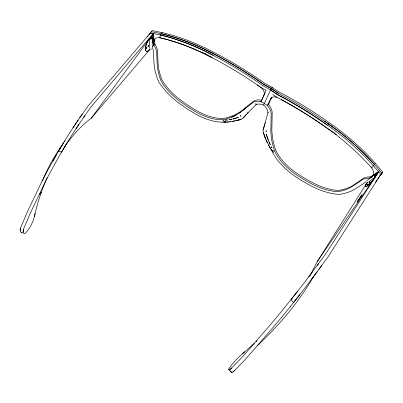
<?xml version="1.0" encoding="UTF-8"?>
<svg xmlns="http://www.w3.org/2000/svg" width="403" height="403" viewBox="0 0 403 403"><rect width="100%" height="100%" fill="white"/><g stroke="black" fill="none" stroke-linecap="round" stroke-linejoin="round"><path stroke-width="0.6" d="M153.412 42.33L153.503 44.874L152.329 46.249M153.427 41.086L153.493 36.728M153.503 44.874L153.543 42.234L153.785 42.345L151.991 44.436M152.122 42.35L153.563 40.668L153.593 38.925L153.835 39.036L152.017 41.171M152.148 39.01L153.614 37.308L153.659 34.3L149.125 39.539A6.932 2.584 -68 0 0 146.929 43.181L146.264 44.929A7.259 2.705 -68 0 0 146.344 51.236M153.785 42.345L153.563 40.668M153.835 39.036L153.614 37.308M149.488 48.017L149.664 39.282L151.961 36.335L149.669 38.99A2.378 1.698 3.4 0 0 152.122 38.265A2.378 1.698 3.4 0 0 151.956 36.335M151.301 38.28L151.009 37.902L151.578 37.832M260.988 101.611L260.817 101.571A12.674 7.984 29.5 0 0 253.079 102.337L239.634 112.986L233.816 116.235L227.745 118.542A32.749 19.797 34 0 1 212.119 118.537A44.698 27.399 34.6 0 1 195.153 111.46L193.858 110.694A112.533 75.855 36.2 0 1 179.929 101.355A51.594 31.847 35.5 0 1 162.444 83.371L160.943 80.64A74.847 47.005 33.4 0 1 157.21 64.535L156.732 54.516A17.918 10.554 40.2 0 0 154.425 46.023L153.901 45.166L153.881 41.383L154.233 40.068A9.974 6.11 39.5 0 1 159.835 37.736L161.588 38.129A136.763 73.603 33 0 1 198.412 50.949L211.651 57.438L204.623 53.523L201.621 52.45M23.132 233.07L20.951 232.254A6.866 3.043 -61.9 0 1 20.195 230.723L20.362 228.32L27.147 212.396L41.041 183.279A173.235 63.649 -64.5 0 1 53.035 160.817C63.644 141.806 75.366 123.404 88.227 105.833L150.329 33.041L153.216 33.59L153.251 35.429M47.161 177.668C41.635 190.06 37.262 202.981 34.517 216.275A18.825 8.131 -67.3 0 1 31.041 225.272L30.119 226.939A18.825 8.131 -67.3 0 1 27.056 231.367L24.88 233.669L23.938 233.402A6.886 3.017 -62 0 1 23.193 231.876L23.369 229.468L30.175 213.499L44.088 184.307A173.582 63.07 -64.5 0 1 56.088 161.774C66.702 142.717 78.414 124.26 91.259 106.624L153.216 33.59L91.274 118.2C80.499 126.26 71.563 136.526 63.971 147.579M225.141 122.059L225.212 121.656L225.05 122.059L222.527 121.892M212.411 57.916L204.593 53.564L198.382 50.995A136.768 73.598 33 0 0 161.558 38.174L159.805 37.776L160.278 34.985L162.097 32.572M20.362 228.32L20.195 230.723M23.369 229.468L23.193 231.876M148.475 45.791C148.47 44.36 147.382 47.181 148.48 46.274C149.08 44.859 148.052 45.841 147.972 46.375M39.791 194.246L41.247 192.533L39.761 194.347M34.517 216.275L35.147 213.525M225.116 121.635C225.62 122.97 231.131 121.298 232.778 121.338C236.4 120.296 240.908 120.396 243.629 117.515M268.121 112.175L263.164 129.842M265.28 122.698L264.967 123.786M264.726 124.613L263.406 129.041M263.35 129.217L262.978 130.431L263.26 132.451L266.136 140.118L269.99 147.684L273.395 152.606M225.564 120.96L226.204 119.278M42.325 180.977C47.846 167.638 54.899 154.898 63.407 143.231M269.093 103.707L267.375 105.601L264.318 103.415L260.963 101.657L266.061 90.373L261.487 87.824L257.31 84.912A208.84 101.722 31.9 0 0 212.441 57.876L212.396 57.851M261.713 100.362L264.665 93.823M267.985 112.971A8.926 5.466 42.6 0 0 263.567 105.072L270.569 89.914L262.907 85.713M267.375 105.601L270.725 98.549L271.783 97.38L268.398 104.473M366.982 182.71L317.458 261.285L310.245 275.224M247.835 112.9L256.55 104.236L255.562 103.626M266.136 140.118L265.975 139.735M313.252 276.982C298.563 302.517 279.188 325.161 257.809 345.321M53.035 160.817L56.269 155.064M331.77 128.219L327.387 125.182A217.65 104.004 37.8 0 0 277.682 94.745L270.529 89.955L272.055 87.335L264.444 83.104A211.59 103.944 31.9 0 0 214.834 52.818L205.983 48.315A139.765 75.824 33 0 0 162.696 32.703L152.138 30.542L150.339 32.89L160.913 35.076A140.118 75.482 33 0 1 204.291 50.778L213.167 55.297A212.084 103.43 31.9 0 1 262.937 85.668M264.182 94.539L264.67 93.698M260.963 101.657L261.587 100.246A12.659 8 29.5 0 0 253.855 101.022L240.4 111.707L234.581 114.971L228.506 117.288A32.703 19.838 34 0 1 212.89 117.308A44.632 27.454 34.6 0 1 195.939 110.246L194.649 109.485A112.346 75.986 36.2 0 1 180.74 100.156A51.519 31.913 35.5 0 1 163.291 82.177L161.799 79.441A74.731 47.101 33.4 0 1 158.097 63.326L157.633 53.297A17.893 10.579 40.2 0 0 155.341 44.798L154.823 43.942L154.742 39M372.921 175.542L373.269 174.947A10.402 6.478 32.3 0 0 371.687 167.93L370.342 166.389M66.717 143.518L61.694 151.976L58.4 151.442L63.553 142.783M65.251 145.916L65.548 145.418M62.193 144.999L62.49 144.506M360.438 196.876L360.861 196.528L360.509 196.775M374.951 175.476L375.455 175.582L375.178 174.952A0.645 0.494 46.9 0 0 374.387 175.063M374.639 175.763A0.645 0.494 46.9 0 0 375.445 175.748A0.645 0.494 46.9 0 0 375.138 174.897L375.007 175.234L374.639 175.078L374.876 175.678L375.047 175.401M365.592 186.493A7.612 1.436 -49 0 0 370.443 182.927L371.752 181.476A7.269 1.37 -49 0 0 374.432 177.884L378.21 171.789L375.893 173.552L375.284 174.539M367.43 182.216L366.438 183.808A7.264 1.37 -49.1 0 0 365.42 186.136L365.712 186.599A7.612 1.436 -49 0 0 370.569 183.027L371.878 181.577A7.269 1.37 -49 0 0 374.558 177.985L378.336 171.89M374.432 175.34L375.661 173.366L373.803 175.3M370.972 177.703L371.873 176.252L373.077 175.335L373.309 175.522M371.863 177.28L373.077 175.335M374.891 176.841L376.714 174.101A2.519 1.914 47 0 0 374.493 174.65A2.519 1.914 47 0 0 374.795 177.179L376.714 174.101M358.66 199.581L359.103 199.354M359.375 198.467C360.957 197.112 358.569 199.213 359.547 198.493L358.932 199.163L359.461 198.79M358.076 200.956L357.411 201.616M359.819 198.231L359.189 198.906M381.46 173.446L327.936 257.003L306.371 286.206L290.402 306.502M379.304 170.837L325.478 254.228L303.832 283.405L283.621 308.814A178.559 34.975 -49 0 1 266.418 329.372C254.379 342.731 243.211 357.184 230.027 369.4A7.189 1.617 -50.1 0 1 228.833 369.672L228.607 369.143L230.471 366.473A19.707 4.226 -45.3 0 1 234.032 362.116L235.377 360.63A19.707 4.226 -45.3 0 1 242.591 353.653L254.273 343.421M76.006 128.774L78.988 124.21M72.953 127.912L78.253 119.978M375.44 182.292L377.213 179.693M377.918 178.65L380.749 174.489M83.698 117.283L84.892 115.535M317.458 261.285L378.598 171.869M79.759 117.772L82.303 114.084M380.059 175.471L381.077 174.741L382.85 172.207L374.866 162.782A143.342 76.676 37.5 0 0 337.759 128.799L329.357 122.739A217.146 104.568 37.8 0 0 279.758 92.448L272.055 87.335M376.311 173.35L376.931 172.469M267.411 105.566L267.532 105.697A12.674 7.758 42.6 0 1 271.164 113.475L270.836 132.33L271.662 139.76L273.315 146.929A33.429 20.029 37.8 0 0 281.868 162.127A45.695 27.832 37.4 0 0 296.417 174.821L297.696 175.668A114.825 77.447 37.3 0 0 312.401 184.231A52.924 32.603 36.5 0 0 335.785 191.556L338.701 191.506A76.041 47.222 38.8 0 0 352.978 186.05L360.826 180.771A18.876 11.314 31.1 0 1 368.634 178.202L369.596 178.237L371.944 176.529L372.871 175.214M369.596 178.237L370.518 176.932L373.843 174.509M375.324 163.311L371.657 167.975M318.753 263.537L317.428 265.33M318.929 269.466L321.715 265.668M147.357 37.081L148.103 36.074M148.843 35.061L150.329 33.041M311.252 279.768L317.262 271.723M153.901 45.166L154.823 43.942M153.845 42.114L154.772 40.889M308.728 276.967L312.189 272.398M64.48 141.821L65.195 140.879M298.275 296.618L298.648 296.14M297.53 291.485L291.092 299.585L293.369 302.774L299.958 294.457M290.608 306.235L286.221 311.62A178.378 35.796 -49.1 0 1 269.058 332.168C257.033 345.507 245.901 359.975 232.712 372.14A7.178 1.657 -50.2 0 1 231.508 372.397L228.662 369.475M366.77 180.826L374.518 174.524M152.5 40.204L153.593 38.925M91.274 118.2L150.178 49.05M152.213 46.662L153.427 45.232L153.372 42.169M149.976 49.005L149.191 49.927A6.927 2.584 -67.9 0 1 147.014 51.408L146.531 51.322M152.002 42.884L153.81 40.779M152.823 43.071L153.543 42.234M152.027 39.544L153.86 37.419M146.657 51.383L146.213 51.181A7.259 2.705 -68 0 1 146.138 44.869L146.793 43.126A6.932 2.589 -68 0 1 148.994 39.479L153.528 34.24M151.301 38.149L151.095 38.386L151.407 38.194M151.679 37.877L151.73 38.345L151.009 37.902M243.211 117.993L247.91 112.82M243.755 117.374L246.777 114.024M270.529 89.955L272.619 87.683M247.351 113.409L248.112 112.603M369.491 182.111L369.032 182.448L369.838 181.557L369.365 182.534L370.009 181.693L369.551 182.035M367.959 184.574L367.501 184.912L368.277 184.005L367.833 184.997L368.453 184.141L368.02 184.493M256.106 341.749L257.023 340.913M371.944 176.529L372.478 176.071M244.792 351.809L242.591 353.653M239.659 113.047L240.42 112.442M242.888 110.477L244.651 109.077M245.089 108.729L245.77 108.19M367.047 183.32L367.989 182.574M368.926 181.829L374.573 177.355M230.027 369.4L231.881 368.01M232.712 372.14L234.571 370.76M371.324 176.67L373.319 175.214M381.827 172.937L382.85 172.207M380.986 174.141L382.009 173.411L374.009 163.981A143.513 76.499 37.5 0 0 336.848 129.947L328.551 123.963M272.493 150.667L272.015 150.782M360.055 197.48L359.975 197.732L360.287 197.319M359.803 197.873L360.589 197.032L360.166 197.611M151.588 48.803L150.833 49.176M234.229 116.049L235.312 115.515M235.851 115.248L236.138 115.102M231.66 117.233L233.715 116.286M255.965 104.442L256.55 104.236M236.41 120.578L241.19 119.278M237.609 120.265L239.13 119.867M235.815 120.709L237.065 120.406M234.889 120.915L232.093 121.454M229.458 121.827L230.264 121.726M227.176 122.013L228.677 121.902M226.199 122.054L226.682 122.038M224.234 122.028L225.448 122.059M370.518 176.932L369.556 176.897A18.85 11.334 31 0 0 361.748 179.481L353.894 184.786A75.93 47.327 38.8 0 1 339.608 190.271L336.686 190.327A52.843 32.673 36.5 0 1 313.312 183.043A114.638 77.598 37.3 0 1 298.623 174.504L297.343 173.663A45.63 27.898 37.4 0 1 282.81 160.983A33.378 20.074 37.8 0 1 274.282 145.79L272.65 138.617L271.834 131.187L272.196 112.316A12.654 7.778 42.6 0 0 268.579 104.543L268.458 104.407M21.389 232.466L21.903 232.526M151.281 31.661L161.85 33.832A139.932 75.663 33 0 1 205.177 49.488L213.922 53.931M161.195 33.771L161.794 33.907A139.942 75.653 33 0 1 205.127 49.564L213.993 54.073A211.842 103.687 31.9 0 1 263.683 84.398L271.305 88.64M151.402 38.325L151.724 38.476M209.5 51.634L218.199 56.193A211.822 103.702 31.9 0 1 263.728 84.323L271.35 88.564M213.142 55.342L204.261 50.823A140.123 75.472 33 0 0 160.878 35.116M271.647 88.746L278.785 93.521M271.582 88.811L278.725 93.592A217.398 104.291 37.8 0 1 328.38 123.953L336.792 130.023A143.523 76.484 37.5 0 1 373.954 164.056L374.412 164.585M270.569 89.914L277.717 94.705A217.645 104.014 37.8 0 1 327.422 125.137M339.104 137.096L333.624 132.476L325.946 127.403A214.295 102.276 37.8 0 0 281.279 99.642M272.675 94.418L276.967 97.294M257.28 84.957L261.456 87.869A8.473 5.516 30.8 0 1 264.151 94.584M324.455 121.091L332.777 126.955M325.982 127.358L325.936 127.328A214.29 102.286 37.8 0 0 281.314 99.601L276.926 97.335A8.513 5.41 41.9 0 0 270.69 98.589M331.734 128.265L335.845 131.222M326.712 127.847L336.142 134.804L333.588 132.516M375.007 175.386L375.4 175.673M374.538 175.154L374.855 175.401M371.873 176.252L372.105 176.433L370.201 178.076M229.967 370.669L231.508 372.397M373.062 165.301L381.077 174.741M271.783 150.44L272.76 151.785M270.856 149.06L271.209 149.599M269.486 146.813L270.509 148.506M268.494 145.02L269.048 146.047M267.436 142.934L266.141 140.108M263.26 132.451L265.537 138.667M264.967 137.227L265.25 137.982M264.076 134.839L264.726 136.612M365.586 186.463L365.541 186.236A7.264 1.37 -49.1 0 1 365.712 185.521M231.272 371.858L231.327 372.196M271.723 97.45A8.498 5.42 41.9 0 1 272.015 97.052M255.744 104.81A8.931 5.627 29.5 0 1 263.567 105.072M271.541 149.745A37.121 22.246 37.8 0 0 279.853 162.958A49.478 30.149 37.4 0 0 295.515 176.635A119.243 80.524 37.3 0 0 312.033 186.377A56.747 34.97 36.5 0 0 339.19 194.437A79.854 49.624 38.8 0 0 355.773 188.579L363.501 183.617A14.886 8.921 31.1 0 1 366.216 181.783M335.81 131.262A143.705 76.293 37.5 0 1 373.032 165.346M339.069 137.136A140.254 74.389 37.5 0 1 370.312 166.434M365.919 185.048A7.264 1.37 -49.1 0 1 366.559 183.904M374.044 175.456A0.645 0.494 46.9 0 1 374.624 175.063M375.158 175.92A0.645 0.494 46.9 0 1 375.007 176.126M225.74 121.938A36.371 21.989 34 0 1 212.648 120.925A48.4 29.676 34.6 0 1 194.367 113.298A116.85 78.857 36.2 0 1 178.63 102.856A55.317 34.159 35.5 0 1 158.676 81.754A78.595 49.393 33.4 0 1 154.032 63.321L153.402 53.599A14.135 8.322 40.2 0 0 152.067 47.05M149.065 49.866A6.927 2.584 -67.9 0 1 148.601 50.365M148.143 50.768A6.927 2.584 -67.9 0 1 146.888 51.347M150.898 38.466A0.61 0.438 3.5 0 1 151.085 37.872A0.61 0.438 3.5 0 1 151.926 38.028A0.61 0.438 3.5 0 1 151.74 38.628M151.593 38.673A0.61 0.438 3.5 0 1 151.281 38.673M151.13 38.497A0.61 0.438 3.5 0 1 151.044 37.761A0.61 0.438 3.5 0 1 152.012 38.043A0.61 0.438 3.5 0 1 151.281 38.542M146.113 48.219C146.672 49.201 146.788 46.209 146.113 48.219M146.294 48.3C146.853 49.282 146.969 46.29 146.294 48.3M360.252 197.122L361.038 196.321L360.272 197.077M266.328 130.854L266.081 131.65L266.328 130.854M357.139 201.963L357.834 201.339L357.139 201.963M357.788 200.941L358.499 200.296L357.788 200.941M358.383 200.019L359.048 199.44L358.383 200.019M360.655 196.468L361.36 195.818L360.655 196.468M361.133 195.717L362.015 194.8L361.133 195.717M358.191 200.498L358.191 200.498M361.053 196.019L361.053 196.019M240.581 115.893L240.319 116.195L240.853 115.58L240.581 115.893M238.309 117.485L232.974 118.945L238.309 117.485M232.057 119.157L229.287 119.706L232.057 119.157M227.473 119.983L226.577 120.104L227.473 119.983M223.927 120.321L223.448 120.336L223.927 120.321M274.01 151.347L273.662 150.813L274.01 151.347M271.874 147.81L271.33 146.788L271.874 147.81M270.287 144.712L268.846 141.518L270.287 144.712M268.408 140.456L266.166 134.254L268.408 140.456M374.478 175.27A0.645 0.494 46.9 0 0 375.425 175.794A0.645 0.494 46.9 0 0 375.188 174.791A0.645 0.494 46.9 0 0 374.478 175.27M374.599 175.174A0.645 0.494 46.9 0 0 375.551 175.698A0.645 0.494 46.9 0 0 375.309 174.695A0.645 0.494 46.9 0 0 374.599 175.174M151.004 38.265A0.61 0.438 3.5 0 0 152.017 38.068A0.61 0.438 3.5 0 0 151.236 37.534A0.61 0.438 3.5 0 0 151.004 38.265"/></g></svg>
